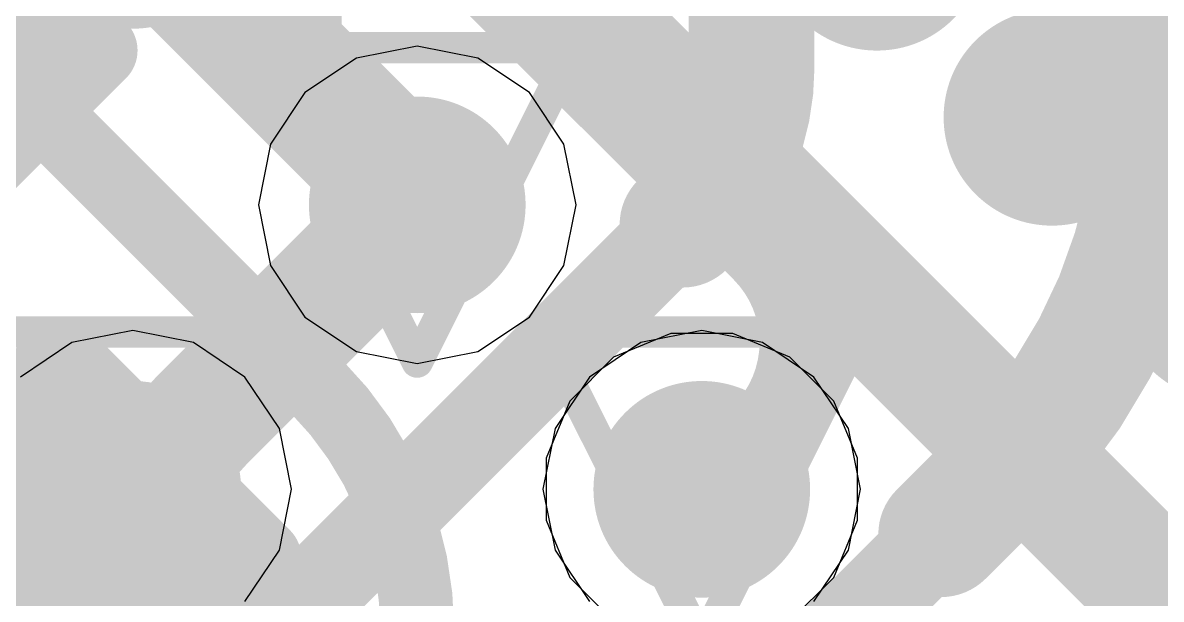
# Model space of a CAD drawing. Header units: inches. Extents: x -6 to 283, y -12 to 154.
# Drawn here: x 58.826 to 60.666, y 11.316 to 12.247 of the extents above; entities that cross this region are included whole.
import ezdxf

# ---------------------------------------------------------------- set-up
doc = ezdxf.new("R2010")
doc.units = ezdxf.units.IN
for name, color, linetype in [('Bottom Layer', 5, 'Continuous'), ('Bottom Overlay', 54, 'Continuous'), ('Bottom Paste', 16, 'Continuous'), ('Bottom Solder', 6, 'Continuous'), ('Drill Drawing', 1, 'Continuous'), ('GND-1', 16, 'Continuous'), ('GND-2', 90, 'Continuous'), ('GND-3', 216, 'Continuous'), ('GND-4', 54, 'Continuous'), ('PWR-1', 156, 'Continuous'), ('PWR-2', 130, 'Continuous'), ('Signal L1', 76, 'Continuous'), ('Signal L2', 6, 'Continuous'), ('Top Layer', 1, 'Continuous'), ('Top Paste', 8, 'Continuous'), ('Top Solder', 216, 'Continuous'), ('Via Holes', 16, 'Continuous')]:
    doc.layers.add(name, color=color, linetype=linetype)

# ---------------------------------------------------------------- blocks, each defined once
blk = doc.blocks.new('BGA_565_15_5_14_4__57')
at = {"layer": 'Top Layer'}
h = blk.add_hatch(color=1, dxfattribs=at)
edge = h.paths.add_edge_path()
edge.add_arc((-7, 2), 0.125, 0, 360)
h = blk.add_hatch(color=1, dxfattribs=at)
edge = h.paths.add_edge_path()
edge.add_arc((-6.175, 1.625), 0.125, 0, 360)
h = blk.add_hatch(color=1, dxfattribs=at)
edge = h.paths.add_edge_path()
edge.add_arc((-7, 1.6), 0.125, 0, 360)
h = blk.add_hatch(color=1, dxfattribs=at)
edge = h.paths.add_edge_path()
edge.add_arc((-6.175, 0.975), 0.125, 0, 360)
h = blk.add_hatch(color=1, dxfattribs=at)
edge = h.paths.add_edge_path()
edge.add_arc((-5.525, 0.975), 0.125, 0, 360)
at = {"layer": 'Top Paste'}
h = blk.add_hatch(color=8, dxfattribs=at)
edge = h.paths.add_edge_path()
edge.add_arc((-7, 2), 0.125, 0, 360)
h = blk.add_hatch(color=8, dxfattribs=at)
edge = h.paths.add_edge_path()
edge.add_arc((-6.175, 1.625), 0.125, 0, 360)
h = blk.add_hatch(color=8, dxfattribs=at)
edge = h.paths.add_edge_path()
edge.add_arc((-7, 1.6), 0.125, 0, 360)
h = blk.add_hatch(color=8, dxfattribs=at)
edge = h.paths.add_edge_path()
edge.add_arc((-6.175, 0.975), 0.125, 0, 360)
h = blk.add_hatch(color=8, dxfattribs=at)
edge = h.paths.add_edge_path()
edge.add_arc((-5.525, 0.975), 0.125, 0, 360)
at = {"layer": 'Top Solder'}
h = blk.add_hatch(color=216, dxfattribs=at)
edge = h.paths.add_edge_path()
edge.add_arc((-7, 2), 0.175, 0, 360)
h = blk.add_hatch(color=216, dxfattribs=at)
edge = h.paths.add_edge_path()
edge.add_arc((-6.175, 1.625), 0.175, 0, 360)
h = blk.add_hatch(color=216, dxfattribs=at)
edge = h.paths.add_edge_path()
edge.add_arc((-7, 1.6), 0.175, 0, 360)
h = blk.add_hatch(color=216, dxfattribs=at)
edge = h.paths.add_edge_path()
edge.add_arc((-7, 1.2), 0.175, 0, 360)
h = blk.add_hatch(color=216, dxfattribs=at)
edge = h.paths.add_edge_path()
edge.add_arc((-6.175, 0.975), 0.175, 0, 360)
h = blk.add_hatch(color=216, dxfattribs=at)
edge = h.paths.add_edge_path()
edge.add_arc((-5.525, 0.975), 0.175, 0, 360)
h = blk.add_hatch(color=216, dxfattribs=at)
edge = h.paths.add_edge_path()
edge.add_arc((-6.175, 0.325), 0.175, 0, 360)
blk = doc.blocks.new('CAP_0201_B_349')
at = {"layer": 'Bottom Layer'}
for points in [[(-0.45, 0.15), (-0.15, 0.15), (-0.15, -0.15), (-0.45, -0.15)], [(0.15, 0.15), (0.45, 0.15), (0.45, -0.15), (0.15, -0.15)]]:
    blk.add_hatch(color=5, dxfattribs=at).paths.add_polyline_path(points)
at = {"layer": 'Bottom Paste'}
for points in [[(-0.45, 0.15), (-0.15, 0.15), (-0.15, -0.15), (-0.45, -0.15)], [(0.15, 0.15), (0.45, 0.15), (0.45, -0.15), (0.15, -0.15)]]:
    blk.add_hatch(color=16, dxfattribs=at).paths.add_polyline_path(points)
at = {"layer": 'Bottom Solder'}
for points in [[(-0.505, 0.205), (-0.095, 0.205), (-0.095, -0.205), (-0.505, -0.205)], [(0.095, 0.205), (0.505, 0.205), (0.505, -0.205), (0.095, -0.205)]]:
    blk.add_hatch(color=6, dxfattribs=at).paths.add_polyline_path(points)
at = {"layer": 'Bottom Overlay'}
for points in [[(-0.5334, 0.2286, 0.127, 0.127, 0), (-0.2032, 0.2286, 0.127, 0.127, 0)], [(-0.5334, -0.2286, 0.127, 0.127, 0), (-0.5334, 0.2286, 0.127, 0.127, 0)], [(0.2032, 0.2286, 0.127, 0.127, 0), (0.5334, 0.2286, 0.127, 0.127, 0)], [(0.5334, -0.2286, 0.127, 0.127, 0), (0.5334, 0.2286, 0.127, 0.127, 0)], [(-0.5334, -0.2286, 0.127, 0.127, 0), (-0.2032, -0.2286, 0.127, 0.127, 0)], [(0.2032, -0.2286, 0.127, 0.127, 0), (0.5334, -0.2286, 0.127, 0.127, 0)]]:
    blk.add_lwpolyline(points, format="xyseb", dxfattribs=at)
for points in [[(-0.5651, 0.2286, 0.0635, 0.0635, 1), (-0.5016, 0.2286, 0.0635, 0.0635, 1)], [(-0.5651, 0.2286, 0.0635, 0.0635, 1), (-0.5016, 0.2286, 0.0635, 0.0635, 1)], [(-0.2349, 0.2286, 0.0635, 0.0635, 1), (-0.1714, 0.2286, 0.0635, 0.0635, 1)], [(0.1714, 0.2286, 0.0635, 0.0635, 1), (0.2349, 0.2286, 0.0635, 0.0635, 1)], [(0.5016, 0.2286, 0.0635, 0.0635, 1), (0.5651, 0.2286, 0.0635, 0.0635, 1)], [(0.5016, 0.2286, 0.0635, 0.0635, 1), (0.5651, 0.2286, 0.0635, 0.0635, 1)], [(-0.5651, -0.2286, 0.0635, 0.0635, 1), (-0.5016, -0.2286, 0.0635, 0.0635, 1)], [(-0.5651, -0.2286, 0.0635, 0.0635, 1), (-0.5016, -0.2286, 0.0635, 0.0635, 1)], [(-0.2349, -0.2286, 0.0635, 0.0635, 1), (-0.1714, -0.2286, 0.0635, 0.0635, 1)], [(0.1714, -0.2286, 0.0635, 0.0635, 1), (0.2349, -0.2286, 0.0635, 0.0635, 1)], [(0.5016, -0.2286, 0.0635, 0.0635, 1), (0.5651, -0.2286, 0.0635, 0.0635, 1)], [(0.5016, -0.2286, 0.0635, 0.0635, 1), (0.5651, -0.2286, 0.0635, 0.0635, 1)]]:
    blk.add_lwpolyline(points, format="xyseb", close=True, dxfattribs=at)
blk = doc.blocks.new('CAP_0201_B_359')
at = {"layer": 'Bottom Layer'}
for points in [[(-0.45, 0.15), (-0.15, 0.15), (-0.15, -0.15), (-0.45, -0.15)], [(0.15, 0.15), (0.45, 0.15), (0.45, -0.15), (0.15, -0.15)]]:
    blk.add_hatch(color=5, dxfattribs=at).paths.add_polyline_path(points)
at = {"layer": 'Bottom Paste'}
for points in [[(-0.45, 0.15), (-0.15, 0.15), (-0.15, -0.15), (-0.45, -0.15)], [(0.15, 0.15), (0.45, 0.15), (0.45, -0.15), (0.15, -0.15)]]:
    blk.add_hatch(color=16, dxfattribs=at).paths.add_polyline_path(points)
at = {"layer": 'Bottom Solder'}
for points in [[(-0.505, 0.205), (-0.095, 0.205), (-0.095, -0.205), (-0.505, -0.205)], [(0.095, 0.205), (0.505, 0.205), (0.505, -0.205), (0.095, -0.205)]]:
    blk.add_hatch(color=6, dxfattribs=at).paths.add_polyline_path(points)
at = {"layer": 'Bottom Overlay'}
for points in [[(-0.2032, 0.2286, 0.127, 0.127, 0), (-0.5334, 0.2286, 0.127, 0.127, 0)], [(-0.5334, -0.2286, 0.127, 0.127, 0), (-0.5334, 0.2286, 0.127, 0.127, 0)], [(0.5334, 0.2286, 0.127, 0.127, 0), (0.2032, 0.2286, 0.127, 0.127, 0)], [(0.5334, -0.2286, 0.127, 0.127, 0), (0.5334, 0.2286, 0.127, 0.127, 0)], [(-0.2032, -0.2286, 0.127, 0.127, 0), (-0.5334, -0.2286, 0.127, 0.127, 0)], [(0.5334, -0.2286, 0.127, 0.127, 0), (0.2032, -0.2286, 0.127, 0.127, 0)]]:
    blk.add_lwpolyline(points, format="xyseb", dxfattribs=at)
for points in [[(-0.5651, 0.2286, 0.0635, 0.0635, 1), (-0.5016, 0.2286, 0.0635, 0.0635, 1)], [(-0.5651, 0.2286, 0.0635, 0.0635, 1), (-0.5016, 0.2286, 0.0635, 0.0635, 1)], [(-0.2349, 0.2286, 0.0635, 0.0635, 1), (-0.1714, 0.2286, 0.0635, 0.0635, 1)], [(0.1714, 0.2286, 0.0635, 0.0635, 1), (0.2349, 0.2286, 0.0635, 0.0635, 1)], [(0.5016, 0.2286, 0.0635, 0.0635, 1), (0.5651, 0.2286, 0.0635, 0.0635, 1)], [(0.5016, 0.2286, 0.0635, 0.0635, 1), (0.5651, 0.2286, 0.0635, 0.0635, 1)], [(-0.5651, -0.2286, 0.0635, 0.0635, 1), (-0.5016, -0.2286, 0.0635, 0.0635, 1)], [(-0.5651, -0.2286, 0.0635, 0.0635, 1), (-0.5016, -0.2286, 0.0635, 0.0635, 1)], [(-0.2349, -0.2286, 0.0635, 0.0635, 1), (-0.1714, -0.2286, 0.0635, 0.0635, 1)], [(0.1714, -0.2286, 0.0635, 0.0635, 1), (0.2349, -0.2286, 0.0635, 0.0635, 1)], [(0.5016, -0.2286, 0.0635, 0.0635, 1), (0.5651, -0.2286, 0.0635, 0.0635, 1)], [(0.5016, -0.2286, 0.0635, 0.0635, 1), (0.5651, -0.2286, 0.0635, 0.0635, 1)]]:
    blk.add_lwpolyline(points, format="xyseb", close=True, dxfattribs=at)

msp = doc.modelspace()

# ---------------------------------------------------------------- hatches: boundary and pattern name
at = {"layer": 'Bottom Layer'}
h = msp.add_hatch(color=5, dxfattribs=at)
edge = h.paths.add_edge_path()
edge.add_arc((59.4636, 11.9529), 0.15, 0, 360)
h = msp.add_hatch(color=5, dxfattribs=at)
edge = h.paths.add_edge_path()
edge.add_arc((59.004, 11.4933), 0.15, 0, 360)
h = msp.add_hatch(color=5, dxfattribs=at)
edge = h.paths.add_edge_path()
edge.add_arc((59.9233, 11.4933), 0.15, 0, 360)
at = {"layer": 'GND-1'}
h = msp.add_hatch(color=16, dxfattribs=at)
edge = h.paths.add_edge_path()
edge.add_arc((59.4636, 11.9529), 0.15, 0, 360)
h = msp.add_hatch(color=16, dxfattribs=at)
edge = h.paths.add_edge_path()
edge.add_arc((59.004, 11.4933), 0.15, 0, 360)
h = msp.add_hatch(color=16, dxfattribs=at)
edge = h.paths.add_edge_path()
edge.add_arc((59.9233, 11.4933), 0.15, 0, 360)
at = {"layer": 'GND-2'}
h = msp.add_hatch(color=90, dxfattribs=at)
edge = h.paths.add_edge_path()
edge.add_arc((59.4636, 11.9529), 0.15, 0, 360)
h = msp.add_hatch(color=90, dxfattribs=at)
edge = h.paths.add_edge_path()
edge.add_arc((59.004, 11.4933), 0.15, 0, 360)
h = msp.add_hatch(color=90, dxfattribs=at)
edge = h.paths.add_edge_path()
edge.add_arc((59.9233, 11.4933), 0.15, 0, 360)
at = {"layer": 'GND-3'}
h = msp.add_hatch(color=216, dxfattribs=at)
edge = h.paths.add_edge_path()
edge.add_arc((59.4636, 11.9529), 0.15, 0, 360)
h = msp.add_hatch(color=216, dxfattribs=at)
edge = h.paths.add_edge_path()
edge.add_arc((59.004, 11.4933), 0.15, 0, 360)
h = msp.add_hatch(color=216, dxfattribs=at)
edge = h.paths.add_edge_path()
edge.add_arc((59.9233, 11.4933), 0.15, 0, 360)
at = {"layer": 'GND-4'}
h = msp.add_hatch(color=54, dxfattribs=at)
edge = h.paths.add_edge_path()
edge.add_arc((59.4636, 11.9529), 0.15, 0, 360)
h = msp.add_hatch(color=54, dxfattribs=at)
edge = h.paths.add_edge_path()
edge.add_arc((59.004, 11.4933), 0.15, 0, 360)
h = msp.add_hatch(color=54, dxfattribs=at)
edge = h.paths.add_edge_path()
edge.add_arc((59.9233, 11.4933), 0.15, 0, 360)
at = {"layer": 'PWR-1'}
h = msp.add_hatch(color=156, dxfattribs=at)
edge = h.paths.add_edge_path()
edge.add_arc((59.4636, 11.9529), 0.15, 0, 360)
h = msp.add_hatch(color=156, dxfattribs=at)
edge = h.paths.add_edge_path()
edge.add_arc((59.004, 11.4933), 0.15, 0, 360)
h = msp.add_hatch(color=156, dxfattribs=at)
edge = h.paths.add_edge_path()
edge.add_arc((59.9233, 11.4933), 0.15, 0, 360)
at = {"layer": 'PWR-2'}
h = msp.add_hatch(color=130, dxfattribs=at)
edge = h.paths.add_edge_path()
edge.add_arc((59.4636, 11.9529), 0.15, 0, 360)
h = msp.add_hatch(color=130, dxfattribs=at)
edge = h.paths.add_edge_path()
edge.add_arc((59.004, 11.4933), 0.15, 0, 360)
h = msp.add_hatch(color=130, dxfattribs=at)
edge = h.paths.add_edge_path()
edge.add_arc((59.9233, 11.4933), 0.15, 0, 360)
at = {"layer": 'Signal L1'}
h = msp.add_hatch(color=76, dxfattribs=at)
edge = h.paths.add_edge_path()
edge.add_arc((59.4636, 11.9529), 0.15, 0, 360)
h = msp.add_hatch(color=76, dxfattribs=at)
edge = h.paths.add_edge_path()
edge.add_arc((59.004, 11.4933), 0.15, 0, 360)
h = msp.add_hatch(color=76, dxfattribs=at)
edge = h.paths.add_edge_path()
edge.add_arc((59.9233, 11.4933), 0.15, 0, 360)
at = {"layer": 'Signal L2'}
h = msp.add_hatch(color=6, dxfattribs=at)
edge = h.paths.add_edge_path()
edge.add_arc((59.4636, 11.9529), 0.15, 0, 360)
h = msp.add_hatch(color=6, dxfattribs=at)
edge = h.paths.add_edge_path()
edge.add_arc((59.004, 11.4933), 0.15, 0, 360)
h = msp.add_hatch(color=6, dxfattribs=at)
edge = h.paths.add_edge_path()
edge.add_arc((59.9233, 11.4933), 0.15, 0, 360)
at = {"layer": 'Top Layer'}
h = msp.add_hatch(color=1, dxfattribs=at)
edge = h.paths.add_edge_path()
edge.add_arc((59.4636, 11.9529), 0.15, 0, 360)
h = msp.add_hatch(color=1, dxfattribs=at)
edge = h.paths.add_edge_path()
edge.add_arc((59.004, 11.4933), 0.15, 0, 360)
h = msp.add_hatch(color=1, dxfattribs=at)
edge = h.paths.add_edge_path()
edge.add_arc((59.9233, 11.4933), 0.15, 0, 360)
at = {"layer": 'Via Holes'}
h = msp.add_hatch(color=7, dxfattribs=at)
edge = h.paths.add_edge_path()
edge.add_arc((59.4636, 11.9529), 0.075, 0, 360)
h = msp.add_hatch(color=7, dxfattribs=at)
edge = h.paths.add_edge_path()
edge.add_arc((59.004, 11.4933), 0.075, 0, 360)
h = msp.add_hatch(color=7, dxfattribs=at)
edge = h.paths.add_edge_path()
edge.add_arc((59.9233, 11.4933), 0.075, 0, 360)

# ---------------------------------------------------------------- linework, layer by layer
at = {"layer": 'Bottom Layer'}
for points in [[(60.0038, 12.175, 0.2032, 0.2032, 0), (60.0038, 13.4319, 0.2032, 0.2032, 0)], [(60.6562, 12.1551, 0.2032, 0.2032, -0.198914), (61.1097, 13.2499, 0.2032, 0.2032, 0)], [(59.2401, 12.2026, 0.2032, 0.2032, 0), (59.2401, 12.7219, 0.2032, 0.2032, 0)], [(59.2401, 12.2026, 0.2032, 0.2032, 0), (59.4636, 11.9791, 0.2032, 0.2032, 0)], [(60.0038, 12.175, 0.2032, 0.2032, -0.198912), (59.903, 11.9316, 0.2032, 0.2032, 0)], [(60.6562, 12.1551, 0.2032, 0.2032, -0.08871), (60.6234, 11.8786, 0.2032, 0.2032, 0)], [(59.4636, 11.9529, 0.2032, 0.2032, 0), (59.4636, 11.9791, 0.2032, 0.2032, 0)], [(59.8922, 11.9208, 0.2032, 0.2032, 0), (59.903, 11.9316, 0.2032, 0.2032, 0)], [(57.9291, 9.9577, 0.1448, 0.1448, 0), (59.8922, 11.9208, 0.1448, 0.1448, 0)], [(60.6234, 11.8786, 0.2032, 0.2032, -0.123165), (60.4065, 11.5171, 0.2032, 0.2032, 0)], [(60.3101, 11.4207, 0.2032, 0.2032, 0), (60.4065, 11.5171, 0.2032, 0.2032, 0)], [(59.1156, 10.2263, 0.1448, 0.1448, 0), (60.3101, 11.4207, 0.1448, 0.1448, 0)]]:
    msp.add_lwpolyline(points, format="xyseb", dxfattribs=at)
for points in [[(59.1893, 12.2026, 0.1016, 0.1016, 1), (59.2909, 12.2026, 0.1016, 0.1016, 1)], [(59.1893, 12.2026, 0.1016, 0.1016, 1), (59.2909, 12.2026, 0.1016, 0.1016, 1)], [(59.953, 12.175, 0.1016, 0.1016, 1), (60.0546, 12.175, 0.1016, 0.1016, 1)], [(59.953, 12.175, 0.1016, 0.1016, 1), (60.0546, 12.175, 0.1016, 0.1016, 1)], [(60.6054, 12.1551, 0.1016, 0.1016, 1), (60.707, 12.1551, 0.1016, 0.1016, 1)], [(60.6054, 12.1551, 0.1016, 0.1016, 1), (60.707, 12.1551, 0.1016, 0.1016, 1)], [(59.4128, 11.9791, 0.1016, 0.1016, 1), (59.5144, 11.9791, 0.1016, 0.1016, 1)], [(59.4128, 11.9791, 0.1016, 0.1016, 1), (59.5144, 11.9791, 0.1016, 0.1016, 1)], [(59.4128, 11.9529, 0.1016, 0.1016, 1), (59.5144, 11.9529, 0.1016, 0.1016, 1)], [(59.8522, 11.9316, 0.1016, 0.1016, 1), (59.9538, 11.9316, 0.1016, 0.1016, 1)], [(59.8522, 11.9316, 0.1016, 0.1016, 1), (59.9538, 11.9316, 0.1016, 0.1016, 1)], [(59.8414, 11.9208, 0.1016, 0.1016, 1), (59.943, 11.9208, 0.1016, 0.1016, 1)], [(59.856, 11.9208, 0.0724, 0.0724, 1), (59.9284, 11.9208, 0.0724, 0.0724, 1)], [(60.5726, 11.8786, 0.1016, 0.1016, 1), (60.6742, 11.8786, 0.1016, 0.1016, 1)], [(60.5726, 11.8786, 0.1016, 0.1016, 1), (60.6742, 11.8786, 0.1016, 0.1016, 1)], [(60.3557, 11.5171, 0.1016, 0.1016, 1), (60.4573, 11.5171, 0.1016, 0.1016, 1)], [(60.3557, 11.5171, 0.1016, 0.1016, 1), (60.4573, 11.5171, 0.1016, 0.1016, 1)], [(60.2593, 11.4207, 0.1016, 0.1016, 1), (60.3609, 11.4207, 0.1016, 0.1016, 1)], [(60.2739, 11.4207, 0.0724, 0.0724, 1), (60.3463, 11.4207, 0.0724, 0.0724, 1)]]:
    msp.add_lwpolyline(points, format="xyseb", close=True, dxfattribs=at)
at = {"layer": 'Drill Drawing'}
for points in [[(59.2096, 12.2069, 0.0508, 0.0508, 0), (59.7176, 12.2069, 0.0508, 0.0508, 0)], [(59.2096, 12.2069, 0.0508, 0.0508, 0), (59.4636, 11.6989, 0.0508, 0.0508, 0)], [(59.4636, 11.6989, 0.0508, 0.0508, 0), (59.7176, 12.2069, 0.0508, 0.0508, 0)], [(58.75, 11.7473, 0.0508, 0.0508, 0), (59.258, 11.7473, 0.0508, 0.0508, 0)], [(58.75, 11.7473, 0.0508, 0.0508, 0), (59.004, 11.2393, 0.0508, 0.0508, 0)], [(59.004, 11.2393, 0.0508, 0.0508, 0), (59.258, 11.7473, 0.0508, 0.0508, 0)], [(59.6693, 11.7473, 0.0508, 0.0508, 0), (60.1773, 11.7473, 0.0508, 0.0508, 0)], [(59.6693, 11.7473, 0.0508, 0.0508, 0), (59.9233, 11.2393, 0.0508, 0.0508, 0)], [(59.9233, 11.2393, 0.0508, 0.0508, 0), (60.1773, 11.7473, 0.0508, 0.0508, 0)]]:
    msp.add_lwpolyline(points, format="xyseb", dxfattribs=at)
for points in [[(59.1969, 12.2069, 0.0254, 0.0254, 1), (59.2223, 12.2069, 0.0254, 0.0254, 1)], [(59.1969, 12.2069, 0.0254, 0.0254, 1), (59.2223, 12.2069, 0.0254, 0.0254, 1)], [(59.7049, 12.2069, 0.0254, 0.0254, 1), (59.7303, 12.2069, 0.0254, 0.0254, 1)], [(59.7049, 12.2069, 0.0254, 0.0254, 1), (59.7303, 12.2069, 0.0254, 0.0254, 1)], [(59.2453, 11.7473, 0.0254, 0.0254, 1), (59.2707, 11.7473, 0.0254, 0.0254, 1)], [(59.2453, 11.7473, 0.0254, 0.0254, 1), (59.2707, 11.7473, 0.0254, 0.0254, 1)], [(59.6566, 11.7473, 0.0254, 0.0254, 1), (59.682, 11.7473, 0.0254, 0.0254, 1)], [(59.6566, 11.7473, 0.0254, 0.0254, 1), (59.682, 11.7473, 0.0254, 0.0254, 1)], [(60.1646, 11.7473, 0.0254, 0.0254, 1), (60.19, 11.7473, 0.0254, 0.0254, 1)], [(60.1646, 11.7473, 0.0254, 0.0254, 1), (60.19, 11.7473, 0.0254, 0.0254, 1)], [(59.4509, 11.6989, 0.0254, 0.0254, 1), (59.4763, 11.6989, 0.0254, 0.0254, 1)], [(59.4509, 11.6989, 0.0254, 0.0254, 1), (59.4763, 11.6989, 0.0254, 0.0254, 1)]]:
    msp.add_lwpolyline(points, format="xyseb", close=True, dxfattribs=at)
at = {"layer": 'GND-1'}
for p, q in [((59.8732, 11.7449), (59.7807, 11.7066)), ((59.9733, 11.7449), (59.8732, 11.7449)), ((60.0658, 11.7066), (59.9733, 11.7449)), ((59.7807, 11.7066), (59.71, 11.6358)), ((60.1366, 11.6358), (60.0658, 11.7066)), ((59.71, 11.6358), (59.6717, 11.5434)), ((60.1749, 11.5434), (60.1366, 11.6358)), ((59.6717, 11.5434), (59.6717, 11.4433)), ((60.1749, 11.4433), (60.1749, 11.5434)), ((59.6717, 11.4433), (59.71, 11.3508)), ((60.1366, 11.3508), (60.1749, 11.4433)), ((59.71, 11.3508), (59.7807, 11.28)), ((60.0658, 11.28), (60.1366, 11.3508))]:
    msp.add_line(p, q, dxfattribs=at)
at = {"layer": 'GND-2'}
for p, q in [((59.8732, 11.7449), (59.7807, 11.7066)), ((59.9733, 11.7449), (59.8732, 11.7449)), ((60.0658, 11.7066), (59.9733, 11.7449)), ((59.7807, 11.7066), (59.71, 11.6358)), ((60.1366, 11.6358), (60.0658, 11.7066)), ((59.71, 11.6358), (59.6717, 11.5434)), ((60.1749, 11.5434), (60.1366, 11.6358)), ((59.6717, 11.5434), (59.6717, 11.4433)), ((60.1749, 11.4433), (60.1749, 11.5434)), ((59.6717, 11.4433), (59.71, 11.3508)), ((60.1366, 11.3508), (60.1749, 11.4433)), ((59.71, 11.3508), (59.7807, 11.28)), ((60.0658, 11.28), (60.1366, 11.3508))]:
    msp.add_line(p, q, dxfattribs=at)
at = {"layer": 'GND-3'}
for p, q in [((59.8732, 11.7449), (59.7807, 11.7066)), ((59.9733, 11.7449), (59.8732, 11.7449)), ((60.0658, 11.7066), (59.9733, 11.7449)), ((59.7807, 11.7066), (59.71, 11.6358)), ((60.1366, 11.6358), (60.0658, 11.7066)), ((59.71, 11.6358), (59.6717, 11.5434)), ((60.1749, 11.5434), (60.1366, 11.6358)), ((59.6717, 11.5434), (59.6717, 11.4433)), ((60.1749, 11.4433), (60.1749, 11.5434)), ((59.6717, 11.4433), (59.71, 11.3508)), ((60.1366, 11.3508), (60.1749, 11.4433)), ((59.71, 11.3508), (59.7807, 11.28)), ((60.0658, 11.28), (60.1366, 11.3508))]:
    msp.add_line(p, q, dxfattribs=at)
at = {"layer": 'GND-4'}
for p, q in [((59.8732, 11.7449), (59.7807, 11.7066)), ((59.9733, 11.7449), (59.8732, 11.7449)), ((60.0658, 11.7066), (59.9733, 11.7449)), ((59.7807, 11.7066), (59.71, 11.6358)), ((60.1366, 11.6358), (60.0658, 11.7066)), ((59.71, 11.6358), (59.6717, 11.5434)), ((60.1749, 11.5434), (60.1366, 11.6358)), ((59.6717, 11.5434), (59.6717, 11.4433)), ((60.1749, 11.4433), (60.1749, 11.5434)), ((59.6717, 11.4433), (59.71, 11.3508)), ((60.1366, 11.3508), (60.1749, 11.4433)), ((59.71, 11.3508), (59.7807, 11.28)), ((60.0658, 11.28), (60.1366, 11.3508))]:
    msp.add_line(p, q, dxfattribs=at)
at = {"layer": 'PWR-1'}
for p, q in [((59.4636, 12.2095), (59.3655, 12.1899)), ((59.5618, 12.1899), (59.4636, 12.2095)), ((59.3655, 12.1899), (59.2822, 12.1343)), ((59.645, 12.1343), (59.5618, 12.1899)), ((59.2822, 12.1343), (59.2266, 12.0511)), ((59.7006, 12.0511), (59.645, 12.1343)), ((59.2266, 12.0511), (59.2071, 11.9529)), ((59.7202, 11.9529), (59.7006, 12.0511)), ((59.2071, 11.9529), (59.2266, 11.8548)), ((59.7006, 11.8548), (59.7202, 11.9529)), ((59.2266, 11.8548), (59.2822, 11.7715)), ((59.645, 11.7715), (59.7006, 11.8548)), ((59.2822, 11.7715), (59.3655, 11.7159)), ((59.5618, 11.7159), (59.645, 11.7715)), ((59.004, 11.7499), (58.9058, 11.7303)), ((59.1022, 11.7303), (59.004, 11.7499)), ((59.9233, 11.7499), (59.8251, 11.7303)), ((60.0214, 11.7303), (59.9233, 11.7499)), ((58.9058, 11.7303), (58.8226, 11.6747)), ((59.1854, 11.6747), (59.1022, 11.7303)), ((59.3655, 11.7159), (59.4636, 11.6964)), ((59.4636, 11.6964), (59.5618, 11.7159)), ((59.8251, 11.7303), (59.7419, 11.6747)), ((60.1046, 11.6747), (60.0214, 11.7303)), ((59.241, 11.5915), (59.1854, 11.6747)), ((59.7419, 11.6747), (59.6863, 11.5915)), ((60.1603, 11.5915), (60.1046, 11.6747)), ((59.2605, 11.4933), (59.241, 11.5915)), ((59.6863, 11.5915), (59.6667, 11.4933)), ((60.1798, 11.4933), (60.1603, 11.5915)), ((59.241, 11.3952), (59.2605, 11.4933)), ((59.6667, 11.4933), (59.6863, 11.3952)), ((60.1603, 11.3952), (60.1798, 11.4933)), ((59.1854, 11.3119), (59.241, 11.3952)), ((59.6863, 11.3952), (59.7419, 11.3119)), ((60.1046, 11.3119), (60.1603, 11.3952))]:
    msp.add_line(p, q, dxfattribs=at)
at = {"layer": 'PWR-2'}
for p, q in [((59.4636, 12.2095), (59.3655, 12.1899)), ((59.5618, 12.1899), (59.4636, 12.2095)), ((59.3655, 12.1899), (59.2822, 12.1343)), ((59.645, 12.1343), (59.5618, 12.1899)), ((59.2822, 12.1343), (59.2266, 12.0511)), ((59.7006, 12.0511), (59.645, 12.1343)), ((59.2266, 12.0511), (59.2071, 11.9529)), ((59.7202, 11.9529), (59.7006, 12.0511)), ((59.2071, 11.9529), (59.2266, 11.8548)), ((59.7006, 11.8548), (59.7202, 11.9529)), ((59.2266, 11.8548), (59.2822, 11.7715)), ((59.645, 11.7715), (59.7006, 11.8548)), ((59.2822, 11.7715), (59.3655, 11.7159)), ((59.5618, 11.7159), (59.645, 11.7715)), ((59.004, 11.7499), (58.9058, 11.7303)), ((59.1022, 11.7303), (59.004, 11.7499)), ((59.9233, 11.7499), (59.8251, 11.7303)), ((60.0214, 11.7303), (59.9233, 11.7499)), ((58.9058, 11.7303), (58.8226, 11.6747)), ((59.1854, 11.6747), (59.1022, 11.7303)), ((59.3655, 11.7159), (59.4636, 11.6964)), ((59.4636, 11.6964), (59.5618, 11.7159)), ((59.8251, 11.7303), (59.7419, 11.6747)), ((60.1046, 11.6747), (60.0214, 11.7303)), ((59.241, 11.5915), (59.1854, 11.6747)), ((59.7419, 11.6747), (59.6863, 11.5915)), ((60.1603, 11.5915), (60.1046, 11.6747)), ((59.2605, 11.4933), (59.241, 11.5915)), ((59.6863, 11.5915), (59.6667, 11.4933)), ((60.1798, 11.4933), (60.1603, 11.5915)), ((59.241, 11.3952), (59.2605, 11.4933)), ((59.6667, 11.4933), (59.6863, 11.3952)), ((60.1603, 11.3952), (60.1798, 11.4933)), ((59.1854, 11.3119), (59.241, 11.3952)), ((59.6863, 11.3952), (59.7419, 11.3119)), ((60.1046, 11.3119), (60.1603, 11.3952))]:
    msp.add_line(p, q, dxfattribs=at)
at = {"layer": 'Signal L2'}
for points in [[(59.2718, 12.6195, 0.1194, 0.1194, 0), (60.0168, 11.8745, 0.1194, 0.1194, 0)], [(58.5104, 12.4498, 0.1194, 0.1194, 0), (59.3, 11.6602, 0.1194, 0.1194, 0)], [(60.8138, 12.0964, 0.1194, 0.1194, -0.198764), (60.7023, 12.3657, 0.1194, 0.1194, 0)], [(60.0168, 11.8745, 0.1194, 0.1194, -0.000206), (60.017, 11.8743, 0.1194, 0.1194, 0)], [(60.017, 11.8743, 0.1194, 0.1194, -0.198697), (60.0764, 11.7307, 0.1194, 0.1194, 0)], [(60.0764, 11.7307, 0.1194, 0.1194, -0.198912), (60.0168, 11.5869, 0.1194, 0.1194, 0)], [(59.3, 11.6602, 0.1194, 0.1194, -0.00017), (59.3003, 11.6599, 0.1194, 0.1194, 0)], [(59.3003, 11.6599, 0.1194, 0.1194, -0.198736), (59.4636, 11.2651, 0.1194, 0.1194, 0)], [(59.9487, 11.5187, 0.1194, 0.1194, 0), (60.0168, 11.5869, 0.1194, 0.1194, 0)], [(60.3829, 11.0337, 0.1194, 0.1194, 0), (60.8804, 11.5312, 0.1194, 0.1194, 0)], [(59.4636, 11.0337, 0.1194, 0.1194, 0), (59.4636, 11.2651, 0.1194, 0.1194, 0)]]:
    msp.add_lwpolyline(points, format="xyseb", dxfattribs=at)
for points in [[(59.987, 11.8745, 0.0597, 0.0597, 1), (60.0467, 11.8745, 0.0597, 0.0597, 1)], [(59.987, 11.8745, 0.0597, 0.0597, 1), (60.0467, 11.8745, 0.0597, 0.0597, 1)], [(59.9871, 11.8743, 0.0597, 0.0597, 1), (60.0468, 11.8743, 0.0597, 0.0597, 1)], [(59.9871, 11.8743, 0.0597, 0.0597, 1), (60.0468, 11.8743, 0.0597, 0.0597, 1)], [(60.0465, 11.7307, 0.0597, 0.0597, 1), (60.1062, 11.7307, 0.0597, 0.0597, 1)], [(60.0465, 11.7307, 0.0597, 0.0597, 1), (60.1062, 11.7307, 0.0597, 0.0597, 1)], [(59.2701, 11.6602, 0.0597, 0.0597, 1), (59.3298, 11.6602, 0.0597, 0.0597, 1)], [(59.2701, 11.6602, 0.0597, 0.0597, 1), (59.3298, 11.6602, 0.0597, 0.0597, 1)], [(59.2704, 11.6599, 0.0597, 0.0597, 1), (59.3301, 11.6599, 0.0597, 0.0597, 1)], [(59.2704, 11.6599, 0.0597, 0.0597, 1), (59.3301, 11.6599, 0.0597, 0.0597, 1)], [(59.987, 11.5869, 0.0597, 0.0597, 1), (60.0467, 11.5869, 0.0597, 0.0597, 1)], [(59.987, 11.5869, 0.0597, 0.0597, 1), (60.0467, 11.5869, 0.0597, 0.0597, 1)], [(59.9188, 11.5187, 0.0597, 0.0597, 1), (59.9785, 11.5187, 0.0597, 0.0597, 1)], [(59.4338, 11.2651, 0.0597, 0.0597, 1), (59.4935, 11.2651, 0.0597, 0.0597, 1)], [(59.4338, 11.2651, 0.0597, 0.0597, 1), (59.4935, 11.2651, 0.0597, 0.0597, 1)]]:
    msp.add_lwpolyline(points, format="xyseb", close=True, dxfattribs=at)
at = {"layer": 'Top Layer'}
for points in [[(59.4608, 12.5288, 0.2032, 0.2032, 0), (60.9083, 11.0812, 0.2032, 0.2032, 0)], [(59.004, 12.4126, 0.2032, 0.2032, 0), (59.4636, 11.9529, 0.2032, 0.2032, 0)], [(60.5042, 12.187, 0.1067, 0.1067, -0.198579), (60.5534, 12.3059, 0.1067, 0.1067, 0)], [(60.489, 12.1085, 0.1067, 0.1067, 0), (60.5042, 12.187, 0.1067, 0.1067, 0)], [(59.1156, 11.6049, 0.2032, 0.2032, 0), (59.4636, 11.9529, 0.2032, 0.2032, 0)], [(59.033, 11.4813, 0.2032, 0.2032, -0.098491), (59.1156, 11.6049, 0.2032, 0.2032, 0)], [(59.004, 10.5741, 0.2032, 0.2032, 0), (59.004, 11.4813, 0.2032, 0.2032, 0)]]:
    msp.add_lwpolyline(points, format="xyseb", dxfattribs=at)
for points in [[(60.4776, 12.187, 0.0533, 0.0533, 1), (60.5309, 12.187, 0.0533, 0.0533, 1)], [(60.4776, 12.187, 0.0533, 0.0533, 1), (60.5309, 12.187, 0.0533, 0.0533, 1)], [(60.4624, 12.1085, 0.0533, 0.0533, 1), (60.5157, 12.1085, 0.0533, 0.0533, 1)], [(59.4128, 11.9529, 0.1016, 0.1016, 1), (59.5144, 11.9529, 0.1016, 0.1016, 1)], [(59.4128, 11.9529, 0.1016, 0.1016, 1), (59.5144, 11.9529, 0.1016, 0.1016, 1)], [(59.0648, 11.6049, 0.1016, 0.1016, 1), (59.1664, 11.6049, 0.1016, 0.1016, 1)], [(59.0648, 11.6049, 0.1016, 0.1016, 1), (59.1664, 11.6049, 0.1016, 0.1016, 1)], [(58.9532, 11.4813, 0.1016, 0.1016, 1), (59.0548, 11.4813, 0.1016, 0.1016, 1)], [(58.9822, 11.4813, 0.1016, 0.1016, 1), (59.0838, 11.4813, 0.1016, 0.1016, 1)]]:
    msp.add_lwpolyline(points, format="xyseb", close=True, dxfattribs=at)

# ---------------------------------------------------------------- block references
for name, p, rotation in [('BGA_565_15_5_14_4__57', (54.4079, 8.2759), 225), ('CAP_0201_B_349', (58.4096, 12.4179), 315), ('CAP_0201_B_359', (58.6744, 11.1668), 225)]:
    msp.add_blockref(name, p, dxfattribs=dict(rotation=rotation))

doc.saveas('drawing.dxf')
